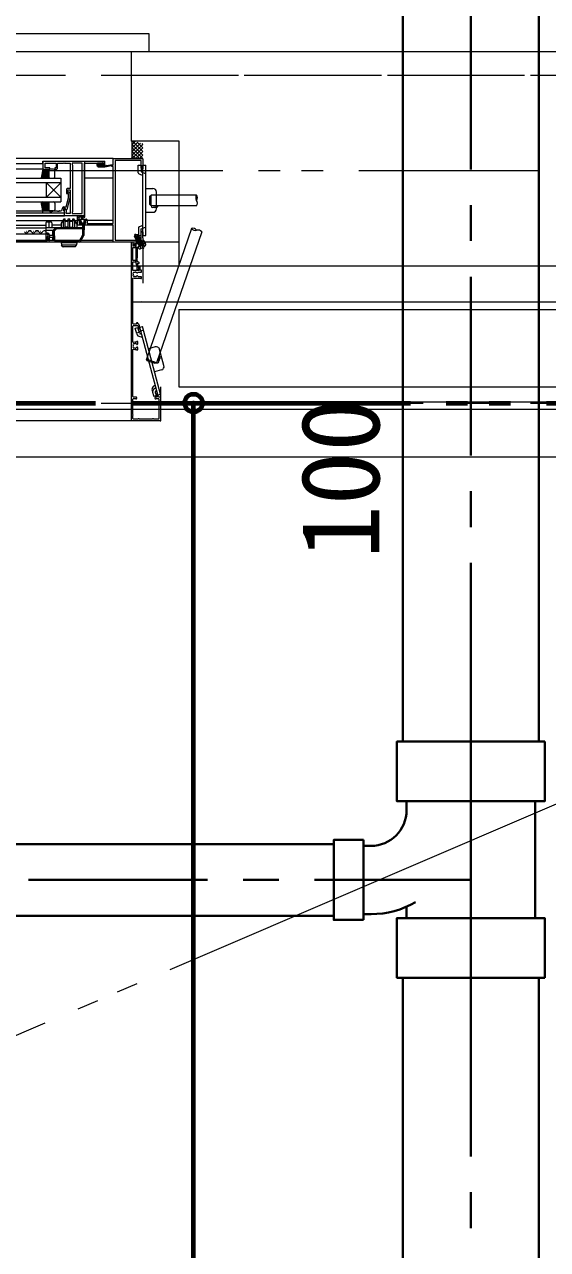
# Model space of a CAD drawing. Units: millimetres at full size, sheet at 1:30. Extents: x -16828 to 149130, y 47892 to 100313.
# Drawn here: x 4411 to 4849, y 62841 to 63868 of the extents above; entities that cross this region are included whole.
import ezdxf
from ezdxf.enums import TextEntityAlignment as Align

# ---------------------------------------------------------------- set-up
doc = ezdxf.new("R2010")
doc.units = ezdxf.units.MM
doc.header["$LTSCALE"] = 30
doc.header["$PDMODE"] = 32
doc.header["$PDSIZE"] = 15
for name, pattern in [('CHAIN1', [8, 5, -1, 1, -1]), ('CHAIN2', [12, 9, -1, 1, -1]), ('DASHED3', [4, 3, -1]), ('DOUBLE_CHAIN1', [8.8, 5, -1, 0.6, -0.6, 0.6, -1]), ('LONG_DOUBLE_CHAIN', [21.8, 18, -1, 0.6, -0.6, 0.6, -1])]:
    doc.linetypes.add(name, pattern=pattern)
for name, color, linetype, lineweight in [('0-0', 7, 'CHAIN2', 15), ('0-1', 7, 'Continuous', 15), ('2-0_通芯', 7, 'DOUBLE_CHAIN1', 15), ('2-1_躯体', 7, 'Continuous', 15), ('2-3_間仕切り', 7, 'Continuous', 15), ('2-A_建具', 7, 'Continuous', 15), ('3-4_AIHO30-厨房機器', 7, 'Continuous', 15), ('3-8_AIHO30-厨房機器LL', 7, 'Continuous', 15), ('3-9_AIHO32-厨房機器補助線', 7, 'LONG_DOUBLE_CHAIN', 15), ('9-9_配管－汚水１：硬質塩ビ管（ＤＶ）', 2, 'Continuous', 30), ('9-E_配管－給湯１：ＣＵＰ(Ｍ)', 1, 'Continuous', 60)]:
    doc.layers.add(name, color=color, linetype=linetype, lineweight=lineweight)
doc.styles.add('ＭＳ ゴシック', font='')
doc.styles.get('ＭＳ ゴシック').set_extended_font_data('MS Gothic')

msp = doc.modelspace()

# ---------------------------------------------------------------- linework, layer by layer
at = {"layer": '0-0'}
msp.add_line((-9565.04, 63550.86), (35684.96, 63550.86), dxfattribs=at)
at = {"layer": '0-1'}
for p, q in [((-6110.04, 63845.86), (25484.96, 63845.86)), ((459.96, 63665.86), (5909.96, 63665.86))]:
    msp.add_line(p, q, dxfattribs=at)
at = {"layer": '0-1', "linetype": 'DASHED3'}
msp.add_line((-925.04, 63825.86), (25384.96, 63825.86), dxfattribs=at)
at = {"layer": '2-0_通芯'}
msp.add_line((-9565.04, 63745.86), (35684.96, 63745.86), dxfattribs=at)
at = {"layer": '2-0_通芯', "color": 1, "lineweight": 60}
msp.add_line((-10727.74, 63550.86), (35684.96, 63550.86), dxfattribs=at)
at = {"layer": '2-1_躯体'}
for p, q in [((4499.96, 63845.86), (4499.96, 63770.86)), ((4499.96, 63845.86), (12639.96, 63845.86)), ((4499.96, 63770.86), (4539.96, 63770.86)), ((4539.96, 63770.86), (4539.96, 63665.86)), ((4539.96, 63665.86), (5909.96, 63665.86)), ((4539.96, 63629.36), (4539.96, 63564.36))]:
    msp.add_line(p, q, dxfattribs=at)
at = {"layer": '2-1_躯体', "linetype": 'DASHED3'}
msp.add_line((4499.96, 63825.86), (12639.96, 63825.86), dxfattribs=at)
at = {"layer": '2-3_間仕切り'}
for p, q in [((4501.56, 63635.86), (5879.96, 63635.86)), ((4539.96, 63629.36), (5873.46, 63629.36)), ((4539.96, 63564.36), (5808.46, 63564.36)), ((4524.96, 63551.86), (5795.96, 63551.86)), ((4524.96, 63545.86), (5789.96, 63545.86))]:
    msp.add_line(p, q, dxfattribs=at)
at = {"layer": '2-A_建具'}
for p, q in [((4509.96, 63761.86), (4500.96, 63770.86)), ((4503.31, 63770.21), (4500.96, 63767.86)), ((4505.66, 63769.56), (4500.96, 63764.86)), ((4508, 63768.9), (4500.96, 63761.86)), ((4509.96, 63764.86), (4505.11, 63769.71)), ((4509.96, 63767.86), (4509.27, 63768.55)), ((4509.96, 63767.86), (4500.96, 63758.86)), ((4509.96, 63758.86), (4500.96, 63767.86)), ((4509.96, 63764.86), (4500.96, 63755.86)), ((4509.96, 63755.86), (4500.96, 63764.86)), ((4506.96, 63755.86), (4500.96, 63761.86)), ((4503.96, 63755.86), (4500.96, 63758.86)), ((4509.96, 63761.86), (4503.96, 63755.86)), ((4509.96, 63758.86), (4506.96, 63755.86)), ((4484.96, 63755.86), (3640.46, 63755.86)), ((4074.96, 63751.66), (4425.96, 63751.66)), ((4425.96, 63753.86), (4477.96, 63753.86)), ((4425.96, 63751.66), (4425.96, 63753.86)), ((4425.96, 63753.86), (4425.96, 63747.56)), ((4427.89, 63751.93), (4437.16, 63751.93)), ((4427.89, 63748.06), (4427.89, 63751.93)), ((4431.96, 63748.06), (4427.89, 63748.06)), ((4431.96, 63747.06), (4431.96, 63748.06)), ((4435.96, 63748.06), (4435.96, 63747.06)), ((4437.16, 63748.06), (4435.96, 63748.06)), ((4437.16, 63751.93), (4437.16, 63748.06)), ((4438.16, 63751.93), (4443, 63751.93)), ((4438.16, 63747.56), (4438.16, 63751.93)), ((4443.92, 63751.93), (4444, 63751.93)), ((4444.92, 63751.93), (4448.96, 63751.93)), ((4448.96, 63751.93), (4448.96, 63730.76)), ((4450.46, 63751.93), (4450.46, 63750.86)), ((4459.03, 63751.93), (4450.46, 63751.93)), ((4450.46, 63750.86), (4450.89, 63750.43)), ((4450.89, 63750.43), (4450.89, 63711.29)), ((4459.03, 63709.79), (4459.03, 63751.93)), ((4460.96, 63753.86), (4460.96, 63707.86)), ((4460.96, 63751.93), (4471.16, 63751.93)), ((4460.96, 63707.86), (4460.96, 63751.93)), ((4471.16, 63751.93), (4471.16, 63750.56)), ((4471.66, 63750.06), (4473.36, 63750.06)), ((4471.96, 63752.36), (4477.16, 63752.36)), ((4471.96, 63750.86), (4471.96, 63752.36)), ((4473.06, 63750.86), (4471.96, 63750.86)), ((4471.96, 63749.36), (4471.96, 63749.76)), ((4471.98, 63749.87), (4472.15, 63750.04)), ((4472.26, 63751.5), (4473.02, 63752.26)), ((4472.26, 63751.46), (4472.26, 63751.96)), ((4472.26, 63749.06), (4477.96, 63749.06)), ((4472.52, 63749.06), (4475.72, 63752.26)), ((4472.56, 63752.26), (4473.06, 63752.26)), ((4473.36, 63751.16), (4472.56, 63751.16)), ((4473.06, 63750.06), (4473.06, 63750.86)), ((4473.26, 63752.06), (4475.26, 63752.06)), ((4473.27, 63751.16), (4474.17, 63752.06)), ((4473.36, 63750.06), (4473.36, 63751.16)), ((4473.86, 63749.06), (4475.69, 63750.89)), ((4475.21, 63749.06), (4476.21, 63750.06)), ((4475.46, 63752.26), (4476.06, 63752.26)), ((4475.76, 63750.7), (4475.76, 63750.06)), ((4475.76, 63750.06), (4477.96, 63750.06)), ((4476.03, 63751.23), (4476.62, 63751.82)), ((4476.06, 63750.86), (4476.06, 63750.06)), ((4477.16, 63750.86), (4476.06, 63750.86)), ((4476.56, 63751.16), (4476.22, 63751.16)), ((4476.27, 63752.17), (4476.77, 63751.67)), ((4476.56, 63749.06), (4477.56, 63750.06)), ((4477.16, 63752.36), (4477.16, 63750.86)), ((4477.9, 63749.06), (4477.96, 63749.11)), ((4477.96, 63750.56), (4477.96, 63753.86)), ((4477.96, 63749.06), (4484.72, 63750.47)), ((4477.96, 63750.06), (4478.04, 63750.07)), ((4477.96, 63749.06), (4477.96, 63750.06)), ((4479.07, 63750.23), (4484.61, 63751.06)), ((4483.96, 63750.36), (4484.96, 63750.36)), ((4483.96, 63749.36), (4483.96, 63750.36)), ((4484.96, 63749.36), (4483.96, 63749.36)), ((4484.96, 63755.86), (4509.46, 63755.86)), ((4484.96, 63750.36), (4484.96, 63755.86)), ((4484.96, 63701.59), (4484.96, 63749.36)), ((4486.59, 63754.23), (4486.59, 63687.49)), ((4508.33, 63754.23), (4486.59, 63754.23)), ((4506.08, 63750.36), (4508.38, 63750.36)), ((4506.08, 63743.98), (4506.08, 63750.36)), ((4508.33, 63747.95), (4508.33, 63754.23)), ((4508.96, 63746.86), (4508.33, 63747.95)), ((4508.38, 63750.36), (4508.38, 63744.86)), ((4509.96, 63755.36), (4509.96, 63747.36)), ((4509.96, 63750.36), (4512.25, 63750.36)), ((4509.96, 63691.36), (4509.96, 63750.36)), ((4512.26, 63691.36), (4512.25, 63750.36)), ((3708.96, 63739.56), (4440.96, 63739.56)), ((4426.46, 63747.06), (4074.96, 63747.06)), ((4425.96, 63747.06), (4424.46, 63739.56)), ((4430.96, 63745.87), (4424.65, 63739.56)), ((4425.86, 63739.56), (4424.69, 63740.73)), ((4430.73, 63747.06), (4424.77, 63741.1)), ((4427.27, 63739.56), (4424.93, 63741.91)), ((4429.32, 63747.06), (4425.12, 63742.86)), ((4428.69, 63739.56), (4425.16, 63743.08)), ((4430.1, 63739.56), (4425.4, 63744.26)), ((4427.9, 63747.06), (4425.47, 63744.63)), ((4430.96, 63740.12), (4425.64, 63745.44)), ((4426.49, 63747.06), (4425.83, 63746.4)), ((4430.96, 63741.53), (4425.87, 63746.62)), ((4425.96, 63747.06), (4431.96, 63747.06)), ((4430.96, 63744.46), (4426.06, 63739.56)), ((4430.96, 63742.95), (4426.84, 63747.06)), ((4430.96, 63743.05), (4427.47, 63739.56)), ((4430.96, 63744.36), (4428.26, 63747.06)), ((4430.96, 63741.63), (4428.89, 63739.56)), ((4430.96, 63745.77), (4429.67, 63747.06)), ((4430.96, 63740.22), (4430.3, 63739.56)), ((4430.96, 63739.56), (4430.96, 63747.06)), ((4430.96, 63746.06), (4430.96, 63740.56)), ((4434.96, 63747.06), (4431.96, 63747.06)), ((4431.96, 63739.56), (4434.96, 63739.56)), ((4435.96, 63747.06), (4437.66, 63747.06)), ((4435.96, 63740.56), (4435.96, 63746.06)), ((4440.96, 63739.56), (4440.96, 63719.56)), ((4460.96, 63739.66), (4484.96, 63739.66)), ((4506.71, 63743.06), (4509.88, 63741.77)), ((4508.38, 63744.86), (4509.88, 63744.25)), ((4509.46, 63746.86), (4508.96, 63746.86)), ((4509.88, 63744.25), (4512.18, 63743.33)), ((4440.96, 63735.56), (3708.96, 63735.56)), ((4428.96, 63723.56), (4440.96, 63735.56)), ((4428.96, 63735.56), (4440.96, 63723.56)), ((4428.96, 63723.56), (4428.96, 63735.56)), ((4445.96, 63730.26), (4445.96, 63726.56)), ((4448.96, 63730.76), (4446.46, 63730.76)), ((4446.96, 63729.76), (4448.96, 63729.76)), ((4446.96, 63726.56), (4446.96, 63729.76)), ((4447.56, 63726.41), (4447.14, 63726.84)), ((4447.98, 63727.69), (4448.76, 63726.91)), ((4448.76, 63726.91), (4448.76, 63722.96)), ((4448.96, 63729.76), (4448.96, 63709.79)), ((4512.26, 63730.86), (4518.26, 63730.86)), ((4521.26, 63713.86), (4521.26, 63727.86)), ((3708.96, 63723.56), (4440.96, 63723.56)), ((3708.96, 63719.56), (4440.96, 63719.56)), ((4425.96, 63712.06), (4424.46, 63719.56)), ((4430.96, 63713.25), (4424.65, 63719.56)), ((4425.86, 63719.56), (4424.69, 63718.39)), ((4430.73, 63712.06), (4424.77, 63718.03)), ((4427.27, 63719.56), (4424.93, 63717.22)), ((4428.69, 63719.56), (4425.16, 63716.04)), ((4430.1, 63719.56), (4425.4, 63714.86)), ((4430.96, 63719), (4425.64, 63713.68)), ((4430.96, 63717.59), (4425.87, 63712.5)), ((4430.96, 63714.66), (4426.06, 63719.56)), ((4430.96, 63716.08), (4427.47, 63719.56)), ((4430.96, 63717.49), (4428.89, 63719.56)), ((4430.96, 63718.9), (4430.3, 63719.56)), ((4430.96, 63719.56), (4430.96, 63712.06)), ((4430.96, 63713.06), (4430.96, 63718.56)), ((4431.96, 63719.56), (4434.96, 63719.56)), ((4435.96, 63718.56), (4435.96, 63713.06)), ((4445.48, 63715.36), (4447.56, 63723.12)), ((4445.96, 63726.56), (4446.96, 63726.56)), ((4448.76, 63722.96), (4446.15, 63713.23)), ((4447.56, 63723.12), (4447.56, 63726.41)), ((4516.76, 63716.36), (4515.76, 63717.36)), ((4554.96, 63725.36), (4516.76, 63725.36)), ((4516.76, 63716.36), (4516.76, 63725.36)), ((4443.96, 63710.06), (3705.96, 63710.06)), ((3717.96, 63712.06), (4431.96, 63712.06)), ((4074.96, 63707.86), (4444.26, 63707.86)), ((4460.96, 63707.86), (4074.96, 63707.86)), ((4429.32, 63712.06), (4425.12, 63716.26)), ((4427.9, 63712.06), (4425.47, 63714.49)), ((4426.49, 63712.06), (4425.83, 63712.72)), ((4425.96, 63710.06), (4425.96, 63711.56)), ((4430.96, 63716.18), (4426.84, 63712.06)), ((4430.96, 63714.76), (4428.26, 63712.06)), ((4430.96, 63713.35), (4429.67, 63712.06)), ((4431.96, 63712.06), (4431.96, 63711.36)), ((4434.96, 63712.06), (4431.96, 63712.06)), ((4431.96, 63711.36), (4432.96, 63711.36)), ((4432.96, 63711.36), (4434.88, 63712.06)), ((4434.88, 63712.06), (4438, 63712.06)), ((4438.73, 63711.94), (4438.92, 63712.06)), ((4438.92, 63712.06), (4439, 63712.06)), ((4439.92, 63712.06), (4441.16, 63712.06)), ((4442.16, 63713.06), (4442.16, 63713.86)), ((4444.76, 63714.06), (4443.46, 63714.06)), ((4443.46, 63714.06), (4443.46, 63712.26)), ((4443.66, 63715.36), (4445.48, 63715.36)), ((4443.96, 63714.06), (4443.96, 63707.86)), ((4460.96, 63707.86), (4443.96, 63707.86)), ((4445.89, 63712.1), (4444.76, 63714.06)), ((4445.67, 63712.86), (4445.45, 63712.86)), ((4445.46, 63710.86), (4445.89, 63711.29)), ((4445.46, 63709.79), (4445.46, 63710.86)), ((4448.96, 63709.79), (4445.46, 63709.79)), ((4445.89, 63711.29), (4445.89, 63712.1)), ((4450.89, 63711.29), (4450.46, 63710.86)), ((4450.46, 63710.86), (4450.46, 63709.79)), ((4450.46, 63709.79), (4459.03, 63709.79)), ((4454.96, 63704.16), (4454.96, 63706.84)), ((4460.69, 63706.66), (4456.73, 63706.66)), ((4512.26, 63710.86), (4518.26, 63710.86)), ((4554.96, 63716.36), (4516.76, 63716.36)), ((3692.16, 63703.86), (4454.96, 63703.86)), ((3721.46, 63699.96), (4428.46, 63699.96)), ((3721.46, 63697.96), (4428.46, 63697.96)), ((4428.46, 63701.96), (4428.46, 63685.86)), ((4428.46, 63698.16), (4459.46, 63698.16)), ((4429.46, 63702.96), (4432.46, 63702.96)), ((4430.96, 63702.96), (4430.96, 63698.16)), ((4433.46, 63701.96), (4433.46, 63698.16)), ((4441.46, 63699.96), (4433.46, 63699.96)), ((4441.46, 63701.13), (4443.96, 63705.46)), ((4441.46, 63701.13), (4441.46, 63698.16)), ((4443.36, 63698.16), (4443.36, 63704.42)), ((4443.96, 63705.46), (4444.86, 63705.46)), ((4444.86, 63698.46), (4444.86, 63705.46)), ((4444.86, 63703.36), (4447.16, 63703.36)), ((4447.16, 63698.46), (4444.86, 63698.46)), ((4447.16, 63698.46), (4447.16, 63705.46)), ((4447.16, 63705.46), (4448.76, 63705.46)), ((4448.76, 63698.46), (4448.76, 63705.46)), ((4448.76, 63703.36), (4451.06, 63703.36)), ((4448.76, 63698.46), (4451.06, 63698.46)), ((4451.06, 63698.46), (4451.06, 63705.46)), ((4451.06, 63705.46), (4451.96, 63705.46)), ((4454.46, 63701.13), (4451.96, 63705.46)), ((4452.56, 63704.42), (4452.56, 63698.16)), ((4454.46, 63701.13), (4454.46, 63698.16)), ((4484.96, 63699.96), (4454.46, 63699.96)), ((4454.96, 63705.06), (4462.56, 63705.06)), ((4457.76, 63703.86), (4454.96, 63703.86)), ((4454.96, 63699.96), (4454.96, 63703.86)), ((4455.66, 63697.96), (4455.66, 63698.16)), ((4458.06, 63704.06), (4456.06, 63704.06)), ((4456.16, 63706.24), (4456.16, 63705.06)), ((4456.59, 63703.06), (4456.59, 63701.59)), ((4457.76, 63703.06), (4456.59, 63703.06)), ((4456.59, 63701.59), (4461.86, 63701.59)), ((4457.55, 63701.65), (4457.05, 63702.15)), ((4457.26, 63702.66), (4457.6, 63702.66)), ((4457.76, 63703.86), (4457.76, 63703.06)), ((4458.36, 63701.56), (4457.76, 63701.56)), ((4458.06, 63703.12), (4458.06, 63704.06)), ((4460.66, 63701.76), (4458.56, 63701.76)), ((4458.66, 63705.06), (4458.76, 63706.21)), ((4459.46, 63698.04), (4459.46, 63699.96)), ((4459.86, 63705.06), (4459.76, 63706.21)), ((4460.46, 63704.06), (4460.46, 63702.66)), ((4461.76, 63704.06), (4460.46, 63704.06)), ((4460.46, 63702.66), (4461.36, 63702.66)), ((4460.53, 63691.74), (4460.96, 63699.96)), ((4484.96, 63703.86), (4460.76, 63703.86)), ((4460.76, 63703.06), (4460.76, 63703.86)), ((4461.86, 63703.06), (4460.76, 63703.06)), ((4461.36, 63701.56), (4460.86, 63701.56)), ((4461.66, 63702.36), (4461.66, 63701.86)), ((4461.86, 63701.59), (4461.86, 63703.06)), ((4462.86, 63704.76), (4462.86, 63704.16)), ((4463.06, 63703.36), (4463.06, 63701.59)), ((4463.06, 63701.59), (4484.96, 63701.59)), ((4484.96, 63685.86), (4484.96, 63699.96)), ((4506.09, 63697.74), (4506.09, 63691.36)), ((4506.71, 63698.67), (4509.89, 63699.95)), ((4508.39, 63696.86), (4509.89, 63697.47)), ((4508.39, 63691.36), (4508.39, 63696.86)), ((4509.89, 63697.47), (4512.19, 63698.4)), ((4550.7, 63697.33), (4512.9, 63587.53)), ((4484.96, 63685.86), (3640.46, 63685.86)), ((3664.96, 63687.49), (4484.96, 63687.49)), ((3693.34, 63686.06), (4456.58, 63686.06)), ((3721.06, 63692.66), (4428.86, 63692.66)), ((4412.02, 63694.92), (4412.22, 63694.92)), ((4415.02, 63694.16), (4415.22, 63694.16)), ((4418.02, 63694.92), (4418.22, 63694.92)), ((4421.02, 63694.16), (4421.22, 63694.16)), ((4424.02, 63694.92), (4424.22, 63694.92)), ((4427.02, 63694.16), (4427.22, 63694.16)), ((4434.36, 63695.56), (4428.46, 63695.56)), ((4428.46, 63693.66), (4428.96, 63693.66)), ((4430.24, 63691.37), (4429.66, 63689.96)), ((4431.4, 63689.7), (4430.97, 63690.13)), ((4431.26, 63690.63), (4431.51, 63690.57)), ((4434.43, 63691.37), (4431.71, 63691.37)), ((4434.36, 63687.16), (4434.36, 63690.16)), ((4435.86, 63691.18), (4435.86, 63690.23)), ((4443.36, 63685.66), (4443.36, 63685.86)), ((4443.86, 63685.66), (4443.86, 63685.86)), ((4452.06, 63685.66), (4452.06, 63685.86)), ((4452.56, 63685.86), (4452.56, 63685.66)), ((4457.55, 63686.36), (4460.4, 63691.29)), ((4539.96, 63685.86), (4484.96, 63685.86)), ((4486.59, 63687.49), (4508.33, 63687.49)), ((4499.96, 63685.86), (4499.96, 63536.36)), ((4501.46, 63685.86), (4501.46, 63682.46)), ((4502.74, 63690.42), (4503.53, 63692.05)), ((4503.09, 63690.4), (4503.71, 63691.73)), ((4506.48, 63687.24), (4503.19, 63692.93)), ((4503.53, 63692.05), (4503.79, 63692.2)), ((4503.71, 63691.73), (4503.53, 63692.05)), ((4504.41, 63690.82), (4503.79, 63692.2)), ((4505.59, 63692.07), (4503.79, 63692.2)), ((4503.88, 63688.44), (4504.14, 63688.59)), ((4503.92, 63688.46), (4504.32, 63687.78)), ((4504.59, 63687.81), (4504.1, 63687.4)), ((4504.19, 63687.25), (4504.1, 63687.4)), ((4504.19, 63687.25), (4504.68, 63687.66)), ((4504.19, 63687.25), (4504.63, 63687.25)), ((4504.41, 63690.82), (4505.12, 63687.87)), ((4507.53, 63689.38), (4504.45, 63686.79)), ((4504.45, 63686.79), (4504.67, 63687.17)), ((4504.54, 63686.64), (4504.45, 63686.79)), ((4505.34, 63684.43), (4504.51, 63685.86)), ((4504.54, 63686.64), (4507.62, 63689.22)), ((4504.54, 63686.64), (4504.98, 63686.64)), ((4507.05, 63689.45), (4504.63, 63687.25)), ((4504.63, 63687.25), (4504.67, 63687.17)), ((4504.67, 63687.17), (4507.09, 63689.38)), ((4507.88, 63688.77), (4504.8, 63686.18)), ((4504.8, 63686.18), (4505.02, 63686.56)), ((4504.89, 63686.03), (4504.8, 63686.18)), ((4504.85, 63689), (4506.74, 63690.09)), ((4504.89, 63686.03), (4507.97, 63688.62)), ((4504.89, 63686.03), (4505.33, 63686.03)), ((4507.4, 63688.85), (4504.98, 63686.64)), ((4504.98, 63686.64), (4505.02, 63686.56)), ((4505, 63688.39), (4506.74, 63689.98)), ((4505.02, 63686.56), (4507.44, 63688.77)), ((4507.18, 63689.98), (4505.04, 63688.19)), ((4505.09, 63688), (4507.27, 63689.83)), ((4508.23, 63688.16), (4505.15, 63685.58)), ((4505.15, 63685.58), (4505.37, 63685.96)), ((4505.22, 63690.83), (4505.63, 63692)), ((4505.24, 63685.43), (4508.32, 63688.01)), ((4507.75, 63688.24), (4505.33, 63686.03)), ((4505.33, 63686.03), (4505.37, 63685.96)), ((4507.81, 63685.86), (4505.34, 63684.43)), ((4505.37, 63685.96), (4507.79, 63688.16)), ((4508.58, 63687.56), (4505.5, 63684.97)), ((4506.74, 63690.09), (4505.59, 63692.07)), ((4505.59, 63684.82), (4508.67, 63687.41)), ((4508.1, 63687.63), (4505.68, 63685.43)), ((4505.72, 63685.35), (4508.14, 63687.56)), ((4508.45, 63687.03), (4506.03, 63684.82)), ((4506.09, 63691.36), (4508.39, 63691.36)), ((4509.28, 63686.34), (4506.2, 63683.76)), ((4506.42, 63684.14), (4508.84, 63686.34)), ((4509.63, 63685.74), (4506.55, 63683.15)), ((4506.7, 63690.06), (4506.74, 63689.98)), ((4509.15, 63685.81), (4506.73, 63683.61)), ((4507.18, 63689.98), (4506.74, 63689.98)), ((4506.77, 63683.53), (4509.19, 63685.74)), ((4506.98, 63686.37), (4507.58, 63685.33)), ((4507.27, 63689.83), (4507.05, 63689.45)), ((4507.05, 63689.45), (4507.09, 63689.38)), ((4507.53, 63689.38), (4507.09, 63689.38)), ((4507.27, 63689.83), (4507.18, 63689.98)), ((4507.62, 63689.22), (4507.4, 63688.85)), ((4507.4, 63688.85), (4507.44, 63688.77)), ((4507.88, 63688.77), (4507.44, 63688.77)), ((4507.62, 63689.22), (4507.53, 63689.38)), ((4507.97, 63688.62), (4507.75, 63688.24)), ((4507.75, 63688.24), (4507.79, 63688.16)), ((4508.23, 63688.16), (4507.79, 63688.16)), ((4507.97, 63688.62), (4507.88, 63688.77)), ((4508.32, 63688.01), (4508.1, 63687.63)), ((4508.1, 63687.63), (4508.14, 63687.56)), ((4508.58, 63687.56), (4508.14, 63687.56)), ((4508.32, 63688.01), (4508.23, 63688.16)), ((4508.33, 63693.77), (4508.96, 63694.86)), ((4508.33, 63687.49), (4508.33, 63693.77)), ((4508.67, 63687.41), (4508.45, 63687.03)), ((4508.45, 63687.03), (4508.49, 63686.95)), ((4508.93, 63686.95), (4508.49, 63686.95)), ((4508.67, 63687.41), (4508.58, 63687.56)), ((4508.8, 63686.42), (4508.84, 63686.34)), ((4509.28, 63686.34), (4508.84, 63686.34)), ((4508.96, 63694.86), (4509.46, 63694.86)), ((4509.15, 63685.81), (4509.19, 63685.74)), ((4509.63, 63685.74), (4509.19, 63685.74)), ((4509.37, 63686.19), (4509.28, 63686.34)), ((4509.96, 63694.36), (4509.96, 63691.32)), ((4509.96, 63691.36), (4512.26, 63691.36)), ((4509.96, 63690.4), (4509.96, 63690.32)), ((4509.96, 63689.4), (4509.96, 63685.86)), ((4510.75, 63687.26), (4509.96, 63687.26)), ((4511.87, 63685.32), (4510.75, 63687.26)), ((4559.21, 63694.4), (4521.41, 63584.6)), ((4441.46, 63685.66), (4454.46, 63685.66)), ((4441.46, 63685.66), (4441.58, 63683.45)), ((4454.33, 63683.36), (4441.59, 63683.36)), ((4442.51, 63682.07), (4441.63, 63683.29)), ((4453, 63681.86), (4442.92, 63681.86)), ((4453.41, 63682.07), (4454.29, 63683.29)), ((4454.46, 63685.66), (4454.34, 63683.45)), ((4502.59, 63682.46), (4501.46, 63682.46)), ((4501.56, 63681.36), (4503.63, 63681.36)), ((4501.56, 63670.36), (4501.56, 63681.36)), ((4502.45, 63683.07), (4502.73, 63684.66)), ((4502.87, 63684.05), (4502.59, 63682.46)), ((4502.73, 63684.66), (4503.86, 63684.66)), ((4503.63, 63681.36), (4503.86, 63683.92)), ((4503.86, 63684.66), (4503.86, 63676.32)), ((4503.86, 63676.32), (4503.98, 63676.14)), ((4503.98, 63675.59), (4503.86, 63675.4)), ((4503.98, 63676.14), (4503.98, 63675.59)), ((4505.24, 63685.43), (4505.15, 63685.58)), ((4505.24, 63685.43), (4505.68, 63685.43)), ((4505.36, 63681.56), (4508.27, 63683.24)), ((4505.36, 63672.86), (4505.36, 63681.56)), ((4505.5, 63684.97), (4505.72, 63685.35)), ((4505.59, 63684.82), (4505.5, 63684.97)), ((4505.59, 63684.82), (4506.03, 63684.82)), ((4505.63, 63681.71), (4511.69, 63685.21)), ((4505.63, 63681.71), (4506.27, 63680.79)), ((4505.68, 63685.43), (4505.72, 63685.35)), ((4505.94, 63684.21), (4506.38, 63684.21)), ((4506.03, 63684.82), (4506.07, 63684.74)), ((4506.2, 63683.76), (4506.42, 63684.14)), ((4506.29, 63683.61), (4506.2, 63683.76)), ((4506.29, 63683.61), (4506.73, 63683.61)), ((4506.38, 63684.21), (4506.42, 63684.14)), ((4506.55, 63683.15), (4506.77, 63683.53)), ((4506.6, 63683.08), (4506.55, 63683.15)), ((4506.6, 63683.08), (4510.02, 63685.06)), ((4506.73, 63683.61), (4506.77, 63683.53)), ((4506.91, 63683.03), (4506.81, 63683.2)), ((4508.08, 63684.47), (4510.54, 63680.21)), ((4508.27, 63683.24), (4508.37, 63683.44)), ((4508.37, 63683.44), (4508.84, 63683.71)), ((4508.48, 63684.17), (4509.54, 63685.13)), ((4508.84, 63683.71), (4509.06, 63683.7)), ((4509.06, 63683.7), (4511.87, 63685.32)), ((4509.5, 63685.21), (4509.54, 63685.13)), ((4509.98, 63685.13), (4509.54, 63685.13)), ((4509.91, 63684.76), (4509.81, 63684.93)), ((4509.96, 63683.86), (4509.96, 63651.36)), ((4511.69, 63685.21), (4512.17, 63684.19)), ((4503.36, 63670.36), (4501.56, 63670.36)), ((4501.56, 63669.36), (4503.36, 63669.36)), ((4501.56, 63661.96), (4501.56, 63669.36)), ((4503.86, 63675.4), (4503.86, 63668.35)), ((4503.86, 63668.35), (4504.86, 63664.62)), ((4505.06, 63672.56), (4505.36, 63672.86)), ((4505.06, 63670.16), (4505.06, 63672.56)), ((4505.21, 63667.96), (4506.26, 63667.96)), ((4506.11, 63664.57), (4505.21, 63667.96)), ((4506.36, 63665.26), (4506.36, 63664.76)), ((4507.76, 63665.26), (4506.36, 63665.26)), ((4507.76, 63662.26), (4507.76, 63665.26)), ((4506.76, 63661.96), (4501.56, 63661.96)), ((4501.56, 63655.65), (4502, 63655.91)), ((4501.56, 63617.66), (4501.56, 63655.65)), ((4501.68, 63659.01), (4501.64, 63659.16)), ((4501.64, 63658.36), (4501.68, 63658.51)), ((4502.46, 63660.34), (4502.61, 63660.35)), ((4502.61, 63657.17), (4502.46, 63657.19)), ((4503.26, 63660.55), (4503.38, 63660.6)), ((4503.38, 63656.92), (4503.26, 63656.97)), ((4503.46, 63655.56), (4507.54, 63655.56)), ((4504.17, 63660.46), (4504.26, 63660.38)), ((4504.26, 63657.15), (4504.17, 63657.06)), ((4504.86, 63664.62), (4504.86, 63662.66)), ((4505.02, 63659.91), (4505.16, 63659.91)), ((4505.16, 63657.61), (4505.02, 63657.61)), ((4505.56, 63660.34), (4505.86, 63660.66)), ((4505.86, 63656.86), (4505.56, 63657.18)), ((4505.79, 63662.41), (4506.92, 63664.35)), ((4505.86, 63660.66), (4508.76, 63660.66)), ((4508.76, 63656.86), (4505.86, 63656.86)), ((4506.92, 63664.35), (4506.11, 63664.57)), ((4506.36, 63664.76), (4506.76, 63664.2)), ((4506.76, 63664.2), (4506.76, 63661.96)), ((4507.54, 63655.56), (4508.06, 63655.26)), ((4508.76, 63662.26), (4507.76, 63662.26)), ((4508.06, 63655.26), (4508.76, 63655.26)), ((4508.76, 63660.66), (4508.76, 63662.26)), ((4508.76, 63655.26), (4508.76, 63656.86)), ((4508.76, 63636.06), (4508.96, 63635.86)), ((4501.56, 63601.97), (4501.56, 63615.36)), ((4504.66, 63617.16), (4502.06, 63617.16)), ((4502.06, 63615.86), (4505.64, 63615.86)), ((4503.55, 63613.61), (4505.77, 63614.2)), ((4504.66, 63618.16), (4504.66, 63617.16)), ((4505.56, 63618.16), (4504.66, 63618.16)), ((4505.56, 63617.46), (4505.56, 63618.16)), ((4505.84, 63617.16), (4505.56, 63617.46)), ((4505.64, 63615.86), (4506.4, 63613.02)), ((4507.03, 63609.53), (4505.77, 63614.2)), ((4522.96, 63555.86), (4506.73, 63616.42)), ((4507.22, 63614.59), (4509.45, 63615.18)), ((4524.72, 63558.19), (4509.45, 63615.18)), ((4504.8, 63608.94), (4503.55, 63613.61)), ((4504.6, 63609.69), (4506.82, 63610.28)), ((4506.4, 63613.02), (4506.12, 63612.53)), ((4506.12, 63612.53), (4506.31, 63611.8)), ((4506.31, 63611.8), (4507.16, 63610.95)), ((4508.29, 63610.61), (4506.66, 63610.91)), ((4507.16, 63610.95), (4508.13, 63611.21)), ((4507.42, 63606.54), (4509.48, 63606.18)), ((4508.82, 63608.63), (4507.82, 63608.81)), ((4508.05, 63611.52), (4510.27, 63612.12)), ((4502, 63601.71), (4501.56, 63601.97)), ((4501.56, 63595.75), (4502, 63596.01)), ((4501.56, 63556.36), (4501.56, 63595.75)), ((4501.68, 63599.11), (4501.64, 63599.26)), ((4501.64, 63598.46), (4501.68, 63598.61)), ((4502.46, 63600.44), (4502.61, 63600.45)), ((4502.61, 63597.27), (4502.46, 63597.29)), ((4503.26, 63600.65), (4503.38, 63600.7)), ((4503.38, 63597.02), (4503.26, 63597.07)), ((4504.17, 63600.56), (4504.26, 63600.48)), ((4504.26, 63597.25), (4504.17, 63597.16)), ((4504.58, 63602.16), (4504.22, 63601.97)), ((4504.22, 63595.75), (4504.58, 63595.56)), ((4504.86, 63602.36), (4504.58, 63602.16)), ((4504.58, 63595.56), (4504.86, 63595.36)), ((4505.56, 63602.36), (4504.86, 63602.36)), ((4504.86, 63595.36), (4505.56, 63595.36)), ((4505.02, 63600.01), (4505.16, 63600.01)), ((4505.16, 63597.71), (4505.02, 63597.71)), ((4505.56, 63600.41), (4505.56, 63602.36)), ((4505.56, 63595.36), (4505.56, 63597.31)), ((4520.29, 63597.9), (4514.49, 63596.35)), ((4527.59, 63582.26), (4523.96, 63595.78)), ((4521.41, 63584.6), (4512.9, 63587.53)), ((4521.41, 63584.6), (4520.14, 63583.98)), ((4525.46, 63578.58), (4519.67, 63577.03)), ((4518.64, 63564.67), (4520.24, 63566.01)), ((4519.16, 63562.66), (4520.77, 63564.03)), ((4524.96, 63536.36), (4524.96, 63564.36)), ((4501.56, 63551.36), (4501.56, 63554.16)), ((4504.21, 63555.86), (4502.06, 63555.86)), ((4502.06, 63554.66), (4503.47, 63554.66)), ((4503.47, 63554.66), (4503.68, 63554.58)), ((4517.57, 63561.28), (4518.82, 63556.62)), ((4518.82, 63556.62), (4521.04, 63557.21)), ((4520.62, 63560.72), (4520.31, 63559.56)), ((4520.31, 63559.56), (4520.51, 63558.83)), ((4520.33, 63559.89), (4521.04, 63557.21)), ((4520.51, 63558.83), (4521, 63558.54)), ((4521.59, 63560.98), (4520.62, 63560.72)), ((4521.43, 63561.58), (4520.65, 63560.91)), ((4521.72, 63555.86), (4520.71, 63555.86)), ((4521, 63558.54), (4521.72, 63555.86)), ((4521.23, 63554.58), (4521.44, 63554.66)), ((4521.44, 63554.66), (4522.86, 63554.66)), ((4522.49, 63557.6), (4524.72, 63558.19)), ((4524.46, 63555.86), (4522.96, 63555.86)), ((4523.36, 63554.16), (4523.36, 63551.36)), ((4501.58, 63551.25), (4501.56, 63551.36)), ((4501.56, 63550.36), (4501.58, 63550.48)), ((4501.56, 63541.36), (4501.56, 63550.36)), ((4523.36, 63551.36), (4523.34, 63551.25)), ((4523.34, 63550.48), (4523.36, 63550.36)), ((4523.36, 63550.36), (4523.36, 63541.36)), ((4524.46, 63535.86), (1845.46, 63535.86)), ((4499.96, 63536.36), (4500.46, 63535.86)), ((4501.58, 63541.25), (4501.56, 63541.36)), ((4501.56, 63540.36), (4501.58, 63540.48)), ((4501.56, 63537.96), (4501.56, 63540.36)), ((4505.96, 63537.46), (4502.06, 63537.46)), ((4506.08, 63537.48), (4505.96, 63537.46)), ((4506.96, 63537.46), (4506.84, 63537.48)), ((4517.96, 63537.46), (4506.96, 63537.46)), ((4518.08, 63537.48), (4517.96, 63537.46)), ((4518.96, 63537.46), (4518.84, 63537.48)), ((4522.86, 63537.46), (4518.96, 63537.46)), ((4523.36, 63541.36), (4523.34, 63541.25)), ((4523.34, 63540.48), (4523.36, 63540.36)), ((4523.36, 63540.36), (4523.36, 63537.96))]:
    msp.add_line(p, q, dxfattribs=at)
for points in [[(1854.96, 63860.86), (4514.96, 63860.86), (4514.96, 63845.86)], [(4499.96, 63755.86), (4500.96, 63756.86), (4500.96, 63769.86), (4499.96, 63770.86)], [(4515.76, 63717.36), (4515.76, 63724.36), (4516.76, 63725.36)], [(4434.36, 63691.57), (4434.36, 63695.56), (4436.96, 63698.16)], [(4459.56, 63699.96), (4459.56, 63697.96), (4437.06, 63697.96), (4434.56, 63695.46), (4434.56, 63691.33), (4435.01, 63690.79)], [(4456.93, 63687.46), (4459.56, 63692.02), (4459.56, 63697.06), (4437.43, 63697.06), (4435.46, 63695.09), (4435.46, 63691.66), (4435.86, 63691.18)], [(4457.45, 63686.56), (4460.46, 63691.78), (4460.46, 63699.96)], [(4429.66, 63689.96), (4429.66, 63686.96), (3720.26, 63686.96)], [(4434.56, 63690.16), (4434.56, 63687.16), (4430.76, 63687.16), (4430.76, 63689.36), (4431.26, 63689.36)], [(4431.76, 63690.86), (4431.76, 63690.56), (4430.96, 63690.56), (4430.96, 63687.66)], [(4434.66, 63690.46), (4434.86, 63690.46), (4434.86, 63690.86), (4434.43, 63691.37)], [(4435.66, 63689.89), (4435.66, 63686.96), (4456.06, 63686.96)], [(4503.88, 63688.44), (4502.74, 63690.42), (4503.09, 63690.4)], [(4503.71, 63691.73), (4504.67, 63687.68), (4503.09, 63690.4)], [(4504.1, 63687.4), (4504.32, 63687.78), (4504.51, 63687.95)], [(4504.36, 63690.91), (4505.22, 63690.83), (4506.04, 63689.68)], [(4505.94, 63684.21), (4509.02, 63686.8), (4508.93, 63686.95), (4505.85, 63684.37)], [(4505.94, 63684.21), (4505.85, 63684.37), (4506.07, 63684.74), (4508.49, 63686.95)], [(4506.29, 63683.61), (4509.37, 63686.19), (4509.15, 63685.81)], [(4509.02, 63686.8), (4508.8, 63686.42), (4506.38, 63684.21)], [(4507.02, 63683.32), (4509.72, 63685.59), (4509.63, 63685.74)], [(4508.07, 63680.39), (4507.94, 63682.41), (4508.63, 63683.51)], [(4509.72, 63685.59), (4509.5, 63685.21), (4508.14, 63683.97)], [(4511.62, 63682.44), (4509.93, 63683.56), (4508.63, 63683.51)], [(4510.02, 63685.06), (4509.98, 63685.13), (4509.6, 63684.81)], [(4520.14, 63583.98), (4513.52, 63586.25), (4512.9, 63587.53)]]:
    msp.add_lwpolyline(points, dxfattribs=at)
msp.add_circle((4432.91, 63688.64), 1.45, dxfattribs=at)
for centre, radius, start, end in [((4426.46, 63747.56), 0.5, 180, 270), ((4437.66, 63747.56), 0.5, 270, 0), ((4443, 63752.13), 0.2, 270, 336.42182), ((4443.46, 63751.93), 0.3, 23.57818, 156.42182), ((4443.92, 63752.13), 0.2, 203.57818, 270), ((4444, 63752.13), 0.2, 270, 336.42182), ((4444.46, 63751.93), 0.3, 23.57818, 156.42182), ((4444.92, 63752.13), 0.2, 203.57818, 270), ((4471.66, 63750.56), 0.5, 180, 270), ((4472.26, 63749.76), 0.3, 90, 180), ((4472.26, 63749.36), 0.3, 180, 270), ((4472.56, 63751.96), 0.3, 90, 180), ((4472.56, 63751.46), 0.3, 180, 270), ((4473.06, 63752.06), 0.2, 0, 90), ((4475.46, 63752.06), 0.2, 90, 180), ((4475.76, 63751.16), 0.25, 33.05573, 236.94427), ((4475.46, 63750.7), 0.3, 0, 56.94427), ((4476.22, 63751.46), 0.3, 213.05573, 270), ((4476.06, 63751.96), 0.3, 45, 90), ((4476.56, 63751.46), 0.3, 270, 45), ((4477.46, 63750.56), 0.5, 270, 0), ((4478.09, 63749.78), 0.3, 39.19754, 99.19754), ((4478.56, 63750.16), 0.3, 219.19754, 338.44936), ((4479.12, 63749.94), 0.3, 98.44936, 158.44936), ((4484.66, 63750.76), 0.3, 281.74981, 98.44936), ((4509.46, 63755.36), 0.5, 0, 90), ((4509.46, 63747.36), 0.5, 270, 0), ((4431.96, 63746.06), 1, 90.0001, 180.0001), ((4431.96, 63740.56), 1, 180.0001, 270.0001), ((4434.96, 63746.06), 1, 0.0001, 90.0001), ((4434.96, 63740.56), 1, 270.0001, 0.0001), ((4507.08, 63743.98), 1, 180, 248.00217), ((4446.46, 63730.26), 0.5, 90, 180), ((4447.56, 63727.26), 0.6, 45, 225), ((4518.26, 63727.86), 3, 0.00122, 90.00127), ((4431.96, 63718.56), 1, 89.9999, 179.9999), ((4434.96, 63718.56), 1, 359.9999, 89.9999), ((4558.27, 63723.11), 4, 145.77113, 214.22887), ((4551.65, 63723.11), 4, 325.77113, 34.22887), ((4551.65, 63718.61), 4, 325.77113, 34.22887), ((4426.46, 63711.56), 0.5, 90, 180), ((4431.96, 63713.06), 1, 179.9999, 269.9999), ((4434.96, 63713.06), 1, 269.9999, 359.9999), ((4438, 63711.86), 0.2, 23.57818, 90), ((4438.46, 63712.06), 0.3, 203.57818, 336.42182), ((4439, 63711.86), 0.2, 23.57818, 90), ((4439.46, 63712.06), 0.3, 203.57818, 336.42182), ((4439.92, 63711.86), 0.2, 90, 156.42182), ((4441.16, 63713.06), 1, 270, 0), ((4443.66, 63713.86), 1.5, 90, 180), ((4443.66, 63712.26), 0.2, 180, 270), ((4443.66, 63711.76), 0.3, 0, 90), ((4445.67, 63713.36), 0.5, 270, 345), ((4454.96, 63707.36), 0.3, 79.47122, 240), ((4454.66, 63706.84), 0.3, 0, 60), ((4455.07, 63707.95), 0.3, 259.47122, 319.47122), ((4455.53, 63707.56), 0.3, 90, 139.47122), ((4456.16, 63706.76), 0.3, 19.18976, 240), ((4455.86, 63706.24), 0.3, 0, 60), ((4456.73, 63706.96), 0.3, 199.18976, 270.04023), ((4459.26, 63706.16), 0.5, 5.09207, 174.90793), ((4460.69, 63707.26), 0.6, 270.04023, 90.04023), ((4518.26, 63716.36), 1.5, 180, 0), ((4518.26, 63713.86), 3, 270.00155, 0.00122), ((4519.76, 63716.36), 1.5, 240, 0), ((4521.26, 63716.36), 1.5, 240, 0), ((4429.46, 63701.96), 1, 90, 180), ((4432.46, 63701.96), 1, 0, 90), ((4455.26, 63704.16), 0.3, 180, 270), ((4455.86, 63704.06), 0.2, 270, 359.99999), ((4457.26, 63702.36), 0.3, 90, 225), ((4457.76, 63701.86), 0.3, 225, 270), ((4457.6, 63702.36), 0.3, 33.05573, 90), ((4458.06, 63702.66), 0.25, 213.05573, 56.94427), ((4458.36, 63703.12), 0.3, 180, 236.94427), ((4458.36, 63701.76), 0.2, 270, 359.99999), ((4460.86, 63701.76), 0.2, 180, 270), ((4461.36, 63702.36), 0.3, 0, 90), ((4461.36, 63701.86), 0.3, 270, 359.99999), ((4461.96, 63704.06), 0.2, 180, 270), ((4462.56, 63704.76), 0.3, 0, 90), ((4462.56, 63704.16), 0.3, 270, 359.99999), ((4462.56, 63703.36), 0.5, 0, 90), ((4507.09, 63697.74), 1, 112.00335, 180), ((4551.76, 63693.47), 4, 36.77448, 105.23221), ((4553.91, 63699.72), 4, 216.77448, 285.23221), ((4556.01, 63692), 4, 36.77448, 105.23221), ((4412.12, 63695.38), 1.72, 209.20254, 330.79746), ((4415.12, 63693.7), 1.72, 29.20254, 150.79746), ((4418.12, 63695.38), 1.72, 209.20254, 330.79746), ((4421.12, 63693.7), 1.72, 29.20254, 150.79746), ((4424.12, 63695.38), 1.72, 209.20254, 330.79746), ((4427.12, 63693.7), 1.72, 38.7592, 150.79746), ((4428.86, 63690.76), 2.9, 0, 90), ((4428.86, 63690.76), 1.9, 43.13227, 90), ((4428.96, 63690.86), 2.8, 0, 90), ((4429.88, 63691.72), 0.5, 315.3428, 43.13227), ((4431.18, 63690.34), 0.3, 75, 225), ((4431.46, 63687.66), 0.5, 180, 270), ((4431.26, 63689.56), 0.2, 270, 45), ((4431.56, 63690.76), 0.2, 255, 0), ((4434.66, 63691.57), 0.3, 180, 220), ((4434.66, 63690.16), 0.3, 90, 180), ((4434.86, 63690.16), 0.3, 90, 180), ((4434.86, 63690.66), 0.2, 270, 40), ((4435.86, 63689.89), 0.2, 120, 180), ((4435.66, 63690.23), 0.2, 300, 0), ((4456.06, 63687.96), 1, 270, 330), ((4456.58, 63687.06), 1, 270, 330), ((4456.68, 63686.86), 1, 270, 330), ((4459.53, 63691.79), 1, 330, 357), ((4504.88, 63687.8), 0.248, 210, 17.19096), ((4509.46, 63694.36), 0.5, 0, 90), ((4509.46, 63686.36), 0.5, 270, 0), ((4509.96, 63690.86), 0.3, 113.57818, 246.42182), ((4509.96, 63689.86), 0.3, 113.57818, 246.42182), ((4509.76, 63691.32), 0.2, 293.57818, 0), ((4509.76, 63690.4), 0.2, 0, 66.42182), ((4509.76, 63690.32), 0.2, 293.57818, 0), ((4509.76, 63689.4), 0.2, 0, 66.42182), ((4441.88, 63683.46), 0.3, 183, 215.71895), ((4442.92, 63682.36), 0.5, 215.71895, 270), ((4453, 63682.36), 0.5, 270, 324.28105), ((4454.04, 63683.46), 0.3, 324.28105, 357), ((4501.96, 63683.16), 0.5, 180, 350.00001), ((4503.36, 63683.96), 0.5, 355, 169.99999), ((4507.34, 63681.54), 1.3, 215, 284.11915), ((4506.48, 63682.78), 0.5, 300, 30), ((4505.46, 63689), 9, 284.11915, 315.88085), ((4510.34, 63685.01), 0.5, 210, 300), ((4510.99, 63683.64), 1.3, 315.88085, 25), ((4503.36, 63669.86), 0.5, 269.99999, 90.00001), ((4506.26, 63670.16), 1.2, 180.00001, 269.99999), ((4506.26, 63668.46), 0.5, 269.99999, 90.00001), ((4502.23, 63659.62), 0.75, 72.2996, 217.70036), ((4502.23, 63657.9), 0.75, 142.29964, 287.7004), ((4503.46, 63658.76), 1.8, 171.96925, 188.03075), ((4503.46, 63658.76), 3.2, 242.79712, 270.00002), ((4503.46, 63658.76), 1.8, 96.26017, 118.03073), ((4503.46, 63658.76), 1.8, 241.96927, 263.73983), ((4503.72, 63660.24), 0.5, 26.86995, 133.13013), ((4503.72, 63657.28), 0.5, 226.86987, 333.13005), ((4503.46, 63658.76), 1.8, 44.79286, 63.73983), ((4503.46, 63658.76), 1.8, 296.26017, 315.20714), ((4505.02, 63660.31), 0.4, 224.79276, 269.99993), ((4505.02, 63657.21), 0.4, 90.00007, 135.20724), ((4505.36, 63662.66), 0.5, 180, 330.00001), ((4505.16, 63660.31), 0.4, 269.99999, 4.09604), ((4505.16, 63657.21), 0.4, 355.90396, 90.00001), ((4502.06, 63617.66), 0.5, 180.00001, 269.99999), ((4502.06, 63615.36), 0.5, 90.00001, 179.99999), ((4505.77, 63616.16), 1, 15, 85.91475), ((4507.99, 63609.79), 3.3, 195, 260), ((4507.99, 63609.79), 1, 195, 260), ((4502.23, 63599.72), 0.75, 72.2996, 217.70036), ((4502.23, 63598), 0.75, 142.29964, 287.7004), ((4503.46, 63598.86), 1.8, 171.96925, 188.03075), ((4503.46, 63598.86), 3.2, 76.21421, 117.20293), ((4503.46, 63598.86), 3.2, 242.7971, 283.78581), ((4503.46, 63598.86), 1.8, 96.26017, 118.03073), ((4503.46, 63598.86), 1.8, 241.96927, 263.73983), ((4503.72, 63600.34), 0.5, 26.86995, 133.13013), ((4503.72, 63597.38), 0.5, 226.86987, 333.13005), ((4503.46, 63598.86), 1.8, 44.79286, 63.73983), ((4503.46, 63598.86), 1.8, 296.26017, 315.20714), ((4505.02, 63600.41), 0.4, 224.79276, 269.99993), ((4505.02, 63597.31), 0.4, 90.00007, 135.20724), ((4505.16, 63600.41), 0.4, 270.00001, 359.99999), ((4505.16, 63597.31), 0.4, 0.00001, 89.99999), ((4521.06, 63595), 3, 15, 105), ((4521.9, 63586.01), 1.5, 251.00335, 71.00335), ((4522.39, 63587.43), 1.5, 311.00335, 71.00335), ((4522.88, 63588.85), 1.5, 311.00335, 71.00335), ((4524.69, 63581.48), 3, 285, 15), ((4520.76, 63562.14), 3.3, 130, 195), ((4521.29, 63560.15), 3.3, 130.33088, 195), ((4502.06, 63556.36), 0.5, 180.00001, 269.99999), ((4502.06, 63554.16), 0.5, 90.00001, 179.99999), ((4504.21, 63555.11), 0.75, 225.58467, 89.99998), ((4520.71, 63555.11), 0.75, 90.00002, 314.41533), ((4521.29, 63560.15), 1, 130.33088, 195), ((4522.86, 63554.16), 0.5, 0.00001, 89.99999), ((4524.46, 63555.36), 0.5, 0.00001, 89.99999), ((4500.66, 63550.86), 1, 337.38014, 22.61986), ((4524.26, 63550.86), 1, 157.38014, 202.61986), ((4502.06, 63537.96), 0.5, 180.00001, 269.99999), ((4500.66, 63540.86), 1, 337.38014, 22.61986), ((4506.46, 63536.56), 1, 67.38014, 112.61986), ((4518.46, 63536.56), 1, 67.38014, 112.61986), ((4522.86, 63537.96), 0.5, 270.00001, 359.99999), ((4524.26, 63540.86), 1, 157.38014, 202.61986), ((4524.46, 63536.36), 0.5, 270.00001, 359.99999)]:
    msp.add_arc(centre, radius, start, end, dxfattribs=at)
at = {"layer": '3-4_AIHO30-厨房機器'}
msp.add_lwpolyline([(3879.96, 62795.86), (3879.96, 63545.86), (5629.96, 63545.86)], dxfattribs=at)
at = {"layer": '3-8_AIHO30-厨房機器LL'}
msp.add_line((3879.96, 63505.86), (5629.96, 63505.86), dxfattribs=at)
at = {"layer": '3-9_AIHO32-厨房機器補助線'}
msp.add_line((5629.96, 63545.86), (3879.96, 62795.86), dxfattribs=at)
at = {"layer": '9-9_配管－汚水１：硬質塩ビ管（ＤＶ）'}
for p, q in [((4727.96, 64018.47), (4727.96, 63266.86)), ((4841.96, 63266.86), (4841.96, 64018.47)), ((4731.06, 63209.3), (4731.06, 63216.86)), ((4838.86, 63216.86), (4838.86, 63118.86)), ((4694.96, 63117.36), (4694.96, 63184.36)), ((4669.96, 63180.86), (2973.96, 63180.86)), ((4701.14, 63179.38), (4694.96, 63179.38)), ((2973.96, 63120.86), (4669.96, 63120.86)), ((4701.24, 63122.19), (4694.96, 63122.19)), ((4731.06, 63118.86), (4731.06, 63128.51)), ((4727.96, 63068.86), (4727.96, 62428.86)), ((4841.96, 62428.86), (4841.96, 63068.86))]:
    msp.add_line(p, q, dxfattribs=at)
at = {"layer": '9-9_配管－汚水１：硬質塩ビ管（ＤＶ）', "linetype": 'CHAIN1'}
for p, q in [((4784.96, 63266.86), (4784.96, 64018.47)), ((4784.96, 63266.86), (4784.96, 63150.86)), ((2973.96, 63150.86), (4669.96, 63150.86)), ((4669.96, 63150.86), (4784.96, 63150.86)), ((4784.96, 63068.86), (4784.96, 63150.86)), ((4784.96, 63068.86), (4784.96, 62428.86))]:
    msp.add_line(p, q, dxfattribs=at)
at = {"layer": '9-9_配管－汚水１：硬質塩ビ管（ＤＶ）'}
for points in [[(4846.96, 63266.86), (4722.96, 63266.86), (4722.96, 63216.86), (4846.96, 63216.86)], [(4846.96, 63068.86), (4722.96, 63068.86), (4722.96, 63118.86), (4846.96, 63118.86)]]:
    msp.add_lwpolyline(points, close=True, dxfattribs=at)
msp.add_lwpolyline([(4694.96, 63117.36), (4669.96, 63117.36), (4669.96, 63184.36), (4694.96, 63184.36)], dxfattribs=at)
for centre, radius, end in [((4701.14, 63209.3), 29.92, 0), ((4701.24, 63196.99), 74.8, 300)]:
    msp.add_arc(centre, radius, 270, end, dxfattribs=at)
at = {"layer": '9-E_配管－給湯１：ＣＵＰ(Ｍ)'}
for p, q in [((4507.01, 63550.86), (4597.44, 63550.86)), ((4552.44, 60583.86), (4552.44, 63550.86))]:
    msp.add_line(p, q, dxfattribs=at)
msp.add_point((4552.44, 63550.86), dxfattribs=at)

# ---------------------------------------------------------------- texts
at = {"layer": '9-9_配管－汚水１：硬質塩ビ管（ＤＶ）', "color": 7, "style": 'ＭＳ ゴシック'}
msp.add_text('100', height=65.98, rotation=90, dxfattribs=at).set_placement((4727.96, 63420.19), align=Align.BOTTOM_LEFT)

doc.saveas('drawing.dxf')
